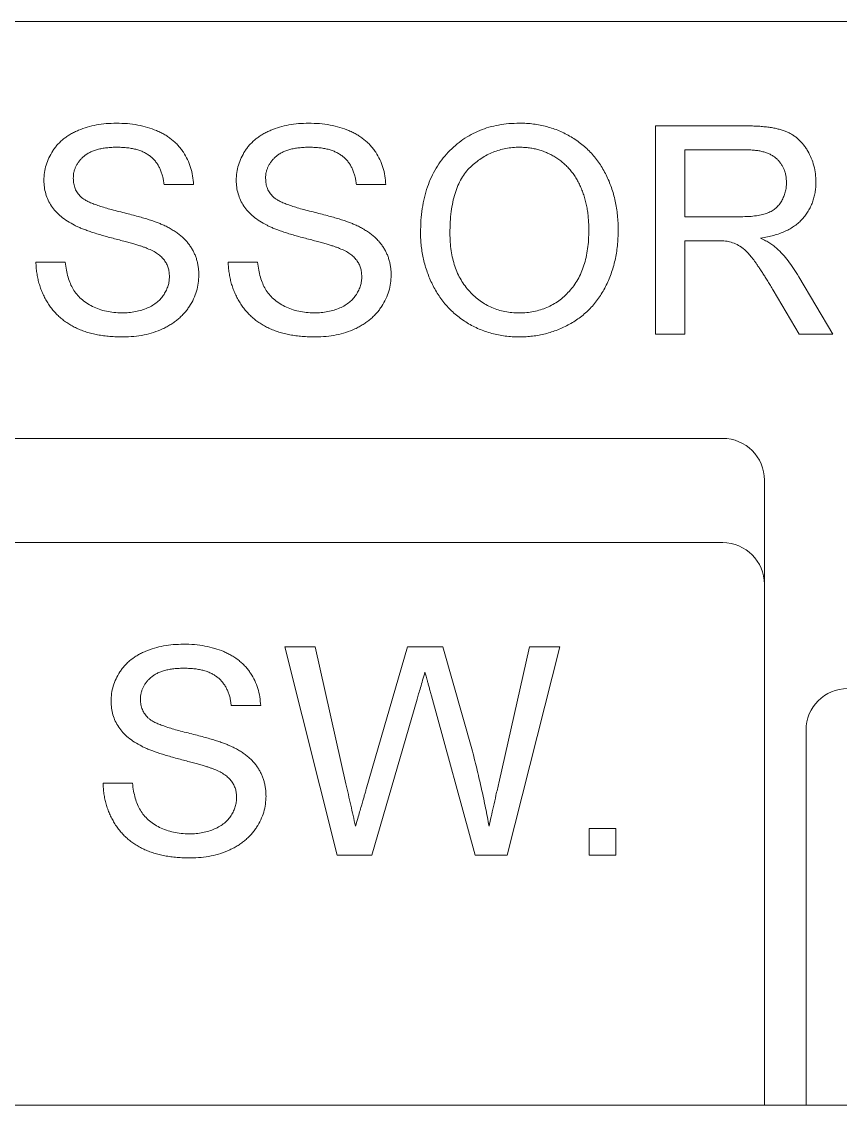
# Model space of a CAD drawing. Header units: inches. Extents: x 0.3 to 10.6, y 0.4 to 8.2.
# Drawn here: x 2.5202 to 2.7166, y 3.9529 to 4.2129 of the extents above; entities that cross this region are included whole.
import ezdxf

# ---------------------------------------------------------------- set-up
doc = ezdxf.new("R2010")
doc.units = ezdxf.units.IN
doc.header["$MEASUREMENT"] = 0

msp = doc.modelspace()

# ---------------------------------------------------------------- linework, layer by layer
at = {"color": 7, "linetype": 'Continuous', "lineweight": 15}
for p, q in [((2.97392, 4.21294), (2.14084, 4.21294)), ((2.67232, 4.13794), (2.67232, 4.18794)), ((2.67232, 4.18794), (2.69401, 4.18794)), ((2.67937, 4.18217), (2.67937, 4.16614)), ((2.69427, 4.18217), (2.67937, 4.18217)), ((2.56142, 4.17383), (2.55437, 4.17383)), ((2.60757, 4.17383), (2.60052, 4.17383)), ((2.67937, 4.16614), (2.69276, 4.16614)), ((2.67937, 4.16037), (2.67937, 4.13794)), ((2.68659, 4.16037), (2.67937, 4.16037)), ((2.5236, 4.15524), (2.53065, 4.15524)), ((2.56975, 4.15524), (2.5768, 4.15524)), ((2.70667, 4.15174), (2.71488, 4.13794)), ((2.70679, 4.13794), (2.70056, 4.14849)), ((2.67937, 4.13794), (2.67232, 4.13794)), ((2.71488, 4.13794), (2.70679, 4.13794)), ((2.14084, 4.11294), (2.68842, 4.11294)), ((2.69842, 4.10294), (2.69842, 3.95294)), ((2.68842, 4.08794), (2.14084, 4.08794)), ((2.5959, 4.01294), (2.58331, 4.06294)), ((2.58331, 4.06294), (2.59059, 4.06294)), ((2.59059, 4.06294), (2.59801, 4.03005)), ((2.60287, 4.02881), (2.61275, 4.06294)), ((2.61275, 4.06294), (2.62123, 4.06294)), ((2.62123, 4.06294), (2.62837, 4.03789)), ((2.63467, 4.03024), (2.64205, 4.06294)), ((2.64933, 4.06294), (2.63673, 4.01294)), ((2.64205, 4.06294), (2.64933, 4.06294)), ((2.62898, 4.01294), (2.61853, 4.05115)), ((2.57754, 4.04883), (2.57049, 4.04883)), ((2.61507, 4.05035), (2.60424, 4.01294)), ((2.70842, 4.04294), (2.70842, 3.95294)), ((2.53972, 4.03024), (2.54677, 4.03024)), ((2.65639, 4.01935), (2.6628, 4.01935)), ((2.65639, 4.01294), (2.65639, 4.01935)), ((2.6628, 4.01935), (2.6628, 4.01294)), ((2.60424, 4.01294), (2.5959, 4.01294)), ((2.63673, 4.01294), (2.62898, 4.01294)), ((2.6628, 4.01294), (2.65639, 4.01294)), ((2.42242, 3.95294), (2.69842, 3.95294)), ((2.69842, 3.95294), (2.70842, 3.95294)), ((2.70842, 3.95294), (2.84642, 3.95294))]:
    msp.add_line(p, q, dxfattribs=at)
for centre, start, end in [((2.68842, 4.10294), 0, 90), ((2.68842, 4.07794), 0, 90), ((2.71842, 4.04294), 90, 180)]:
    msp.add_arc(centre, 0.01, start, end, dxfattribs=at)
for points, knots in [([(2.52552, 4.17488), (2.52555, 4.1755), (2.52559, 4.17674), (2.52601, 4.17855), (2.52668, 4.18029), (2.52745, 4.18167), (2.52819, 4.18272), (2.5288, 4.18347), (2.5295, 4.18416), (2.53024, 4.18481), (2.53105, 4.1854), (2.53191, 4.18596), (2.53285, 4.18644), (2.53417, 4.18706), (2.53593, 4.18767), (2.53814, 4.1882), (2.54048, 4.18851), (2.54207, 4.18855), (2.54288, 4.18858)], [0, 0, 0, 0, 0.074995, 0.149165, 0.223664, 0.300412, 0.33957, 0.378921, 0.418096, 0.45823, 0.498427, 0.539708, 0.582216, 0.625824, 0.715481, 0.807384, 0.901634, 1, 1, 1, 1]), ([(2.54288, 4.18858), (2.54377, 4.18856), (2.5455, 4.18852), (2.54802, 4.18819), (2.55036, 4.18762), (2.5522, 4.18699), (2.55356, 4.18634), (2.55453, 4.18584), (2.55543, 4.18526), (2.55626, 4.18464), (2.55704, 4.18396), (2.55775, 4.18322), (2.55842, 4.18245), (2.5592, 4.18133), (2.56004, 4.17986), (2.56077, 4.17795), (2.56127, 4.17593), (2.56137, 4.17454), (2.56142, 4.17383)], [0, 0, 0, 0, 0.100475, 0.195644, 0.286083, 0.372983, 0.415026, 0.456052, 0.495939, 0.535566, 0.574087, 0.612519, 0.651081, 0.689513, 0.766237, 0.84235, 0.919974, 1, 1, 1, 1]), ([(2.57168, 4.17488), (2.5717, 4.1755), (2.57175, 4.17674), (2.57217, 4.17855), (2.57284, 4.18029), (2.5736, 4.18167), (2.57434, 4.18272), (2.57496, 4.18347), (2.57565, 4.18416), (2.5764, 4.18481), (2.57721, 4.1854), (2.57807, 4.18596), (2.579, 4.18644), (2.58032, 4.18706), (2.58208, 4.18767), (2.5843, 4.1882), (2.58663, 4.18851), (2.58822, 4.18855), (2.58903, 4.18858)], [0, 0, 0, 0, 0.074995, 0.149165, 0.223664, 0.300412, 0.33957, 0.378921, 0.418096, 0.45823, 0.498427, 0.539708, 0.582216, 0.625824, 0.715481, 0.807384, 0.901634, 1, 1, 1, 1]), ([(2.58903, 4.18858), (2.58992, 4.18856), (2.59165, 4.18852), (2.59417, 4.18819), (2.59652, 4.18762), (2.59836, 4.18699), (2.59972, 4.18634), (2.60068, 4.18584), (2.60158, 4.18526), (2.60241, 4.18464), (2.6032, 4.18396), (2.60391, 4.18322), (2.60457, 4.18245), (2.60535, 4.18133), (2.6062, 4.17986), (2.60693, 4.17795), (2.60743, 4.17593), (2.60752, 4.17454), (2.60757, 4.17383)], [0, 0, 0, 0, 0.100475, 0.195644, 0.286083, 0.372983, 0.415026, 0.456052, 0.495939, 0.535566, 0.574087, 0.612519, 0.651081, 0.689513, 0.766237, 0.84235, 0.919974, 1, 1, 1, 1]), ([(2.61591, 4.16227), (2.61592, 4.16328), (2.61596, 4.16523), (2.61627, 4.16807), (2.61679, 4.17075), (2.61752, 4.17326), (2.61845, 4.1756), (2.61958, 4.17779), (2.62095, 4.17979), (2.6225, 4.18162), (2.62422, 4.18324), (2.62606, 4.18468), (2.62804, 4.18589), (2.63012, 4.18688), (2.63234, 4.18764), (2.63467, 4.18817), (2.63712, 4.18852), (2.6388, 4.18856), (2.63965, 4.18858)], [0, 0, 0, 0, 0.075226, 0.146575, 0.2145, 0.27953, 0.342403, 0.403496, 0.463762, 0.523864, 0.583252, 0.641302, 0.698898, 0.756295, 0.814628, 0.874325, 0.935783, 1, 1, 1, 1]), ([(2.63965, 4.18858), (2.64022, 4.18857), (2.64134, 4.18855), (2.643, 4.1884), (2.64461, 4.18813), (2.64618, 4.18778), (2.64771, 4.18731), (2.64921, 4.18676), (2.65064, 4.18607), (2.65204, 4.18531), (2.65338, 4.18445), (2.65464, 4.18351), (2.65581, 4.18248), (2.65692, 4.18138), (2.65792, 4.18019), (2.65886, 4.17892), (2.65971, 4.17757), (2.66047, 4.17615), (2.66115, 4.17466), (2.66173, 4.17312), (2.66223, 4.17153), (2.66264, 4.16989), (2.66294, 4.1682), (2.66318, 4.16646), (2.66331, 4.16467), (2.66333, 4.16347), (2.66334, 4.16286)], [0, 0, 0, 0, 0.043099, 0.085587, 0.126908, 0.167967, 0.20845, 0.249025, 0.289281, 0.33001, 0.370598, 0.410466, 0.450033, 0.489688, 0.529116, 0.569037, 0.609703, 0.650759, 0.692509, 0.734219, 0.776707, 0.819552, 0.863351, 0.907839, 0.953334, 1, 1, 1, 1]), ([(2.69401, 4.18794), (2.69452, 4.18793), (2.69551, 4.18792), (2.69695, 4.18787), (2.69828, 4.18775), (2.69953, 4.18762), (2.70068, 4.18743), (2.70174, 4.1872), (2.7027, 4.18693), (2.70358, 4.18662), (2.70439, 4.18626), (2.70515, 4.18582), (2.70587, 4.18533), (2.70654, 4.18477), (2.70717, 4.18414), (2.70777, 4.18346), (2.70832, 4.18271), (2.709, 4.18163), (2.70972, 4.18019), (2.71033, 4.17836), (2.71072, 4.17643), (2.71076, 4.17512), (2.71078, 4.17445)], [0, 0, 0, 0, 0.062113, 0.120212, 0.174385, 0.225444, 0.272358, 0.316388, 0.356869, 0.393978, 0.429589, 0.464683, 0.500036, 0.535483, 0.571363, 0.607909, 0.645662, 0.684517, 0.762579, 0.840497, 0.919073, 1, 1, 1, 1]), ([(2.54316, 4.18281), (2.54272, 4.1828), (2.54186, 4.1828), (2.54061, 4.18268), (2.53946, 4.18252), (2.5384, 4.18228), (2.53744, 4.18196), (2.53656, 4.1816), (2.53578, 4.18115), (2.5351, 4.18063), (2.5345, 4.18007), (2.53399, 4.17948), (2.53354, 4.17887), (2.53319, 4.17821), (2.53291, 4.17754), (2.53272, 4.17683), (2.53259, 4.1761), (2.53258, 4.1756), (2.53257, 4.17535)], [0, 0, 0, 0, 0.091511, 0.177143, 0.257108, 0.331198, 0.400592, 0.465625, 0.526973, 0.585443, 0.641399, 0.695044, 0.746782, 0.796959, 0.847545, 0.897439, 0.947649, 1, 1, 1, 1]), ([(2.55437, 4.17383), (2.55432, 4.17419), (2.55424, 4.17489), (2.55402, 4.17591), (2.55371, 4.17685), (2.55336, 4.17773), (2.55292, 4.17853), (2.55242, 4.17927), (2.55184, 4.17994), (2.55119, 4.18055), (2.55046, 4.18108), (2.54966, 4.18155), (2.54877, 4.18194), (2.5478, 4.18226), (2.54676, 4.1825), (2.54563, 4.18269), (2.54442, 4.18278), (2.54359, 4.1828), (2.54316, 4.18281)], [0, 0, 0, 0, 0.067155, 0.131403, 0.192732, 0.251253, 0.307704, 0.362699, 0.417778, 0.472304, 0.527873, 0.58523, 0.645057, 0.707952, 0.774434, 0.84494, 0.920404, 1, 1, 1, 1]), ([(2.58931, 4.18281), (2.58887, 4.1828), (2.58801, 4.1828), (2.58677, 4.18268), (2.58561, 4.18252), (2.58455, 4.18228), (2.58359, 4.18196), (2.58271, 4.1816), (2.58194, 4.18115), (2.58125, 4.18063), (2.58066, 4.18007), (2.58015, 4.17948), (2.5797, 4.17887), (2.57935, 4.17821), (2.57906, 4.17754), (2.57888, 4.17683), (2.57875, 4.1761), (2.57873, 4.1756), (2.57873, 4.17535)], [0, 0, 0, 0, 0.091511, 0.177143, 0.257108, 0.331198, 0.400592, 0.465625, 0.526973, 0.585443, 0.641399, 0.695044, 0.746782, 0.796959, 0.847545, 0.897439, 0.947649, 1, 1, 1, 1]), ([(2.60052, 4.17383), (2.60048, 4.17419), (2.60039, 4.17489), (2.60017, 4.17591), (2.59987, 4.17685), (2.59951, 4.17773), (2.59908, 4.17853), (2.59857, 4.17927), (2.59799, 4.17994), (2.59734, 4.18055), (2.59662, 4.18108), (2.59581, 4.18155), (2.59492, 4.18194), (2.59396, 4.18226), (2.59291, 4.1825), (2.59178, 4.18269), (2.59057, 4.18278), (2.58974, 4.1828), (2.58931, 4.18281)], [0, 0, 0, 0, 0.067155, 0.131403, 0.192732, 0.251253, 0.307704, 0.362699, 0.417778, 0.472304, 0.527873, 0.58523, 0.645057, 0.707952, 0.774434, 0.84494, 0.920404, 1, 1, 1, 1]), ([(2.63969, 4.18281), (2.63913, 4.1828), (2.63802, 4.18277), (2.63639, 4.18253), (2.63482, 4.18216), (2.6333, 4.18165), (2.63185, 4.18098), (2.63047, 4.18015), (2.62913, 4.17918), (2.62786, 4.17807), (2.62668, 4.17679), (2.62568, 4.17528), (2.62484, 4.17358), (2.62414, 4.17169), (2.62361, 4.16959), (2.62323, 4.1673), (2.623, 4.16481), (2.62297, 4.16309), (2.62296, 4.16219)], [0, 0, 0, 0, 0.055943, 0.110382, 0.164048, 0.216759, 0.269601, 0.323009, 0.377581, 0.433449, 0.490922, 0.550625, 0.613117, 0.679861, 0.751358, 0.828261, 0.910795, 1, 1, 1, 1]), ([(2.65629, 4.16291), (2.65629, 4.1634), (2.65628, 4.16437), (2.65617, 4.1658), (2.65603, 4.16718), (2.65581, 4.16852), (2.65551, 4.16981), (2.65518, 4.17105), (2.65476, 4.17225), (2.65429, 4.17339), (2.65377, 4.17448), (2.65317, 4.17551), (2.65252, 4.17647), (2.65182, 4.17738), (2.65104, 4.17821), (2.65022, 4.17898), (2.64934, 4.1797), (2.6484, 4.18034), (2.64742, 4.18093), (2.6464, 4.18142), (2.64536, 4.18186), (2.64428, 4.1822), (2.64318, 4.18247), (2.64205, 4.18267), (2.64088, 4.18278), (2.64009, 4.1828), (2.63969, 4.18281)], [0, 0, 0, 0, 0.050852, 0.099752, 0.147438, 0.194086, 0.239171, 0.28334, 0.326577, 0.368936, 0.410572, 0.451051, 0.490877, 0.530044, 0.568937, 0.607578, 0.64642, 0.685679, 0.724799, 0.763513, 0.802173, 0.84074, 0.879649, 0.919071, 0.959098, 1, 1, 1, 1]), ([(2.70373, 4.1743), (2.70372, 4.17458), (2.7037, 4.17513), (2.7036, 4.17594), (2.70342, 4.17671), (2.70317, 4.17744), (2.70285, 4.17813), (2.70246, 4.17878), (2.70199, 4.17939), (2.70146, 4.17997), (2.70085, 4.18049), (2.70015, 4.18094), (2.69937, 4.18133), (2.69851, 4.18163), (2.69757, 4.18188), (2.69654, 4.18204), (2.69543, 4.18216), (2.69467, 4.18216), (2.69427, 4.18217)], [0, 0, 0, 0, 0.060326, 0.11816, 0.174187, 0.229539, 0.28345, 0.337827, 0.392632, 0.448466, 0.505965, 0.565059, 0.626654, 0.692232, 0.761131, 0.83531, 0.915326, 1, 1, 1, 1]), ([(2.5329, 4.16408), (2.53232, 4.1644), (2.53118, 4.16501), (2.52965, 4.16611), (2.52836, 4.16732), (2.52732, 4.16866), (2.5265, 4.17009), (2.52595, 4.17162), (2.52558, 4.17322), (2.52554, 4.17432), (2.52552, 4.17488)], [0, 0, 0, 0, 0.144805, 0.279512, 0.406394, 0.527502, 0.645393, 0.761885, 0.878942, 1, 1, 1, 1]), ([(2.53257, 4.17535), (2.53259, 4.17492), (2.53263, 4.17408), (2.53299, 4.17289), (2.53354, 4.17181), (2.53409, 4.17122), (2.53437, 4.17093)], [0, 0, 0, 0, 0.262741, 0.509957, 0.753327, 1, 1, 1, 1]), ([(2.57906, 4.16408), (2.57847, 4.1644), (2.57733, 4.16501), (2.5758, 4.16611), (2.57452, 4.16732), (2.57347, 4.16866), (2.57266, 4.17009), (2.57211, 4.17162), (2.57173, 4.17322), (2.57169, 4.17432), (2.57168, 4.17488)], [0, 0, 0, 0, 0.144805, 0.279512, 0.406394, 0.527502, 0.645393, 0.761885, 0.878942, 1, 1, 1, 1]), ([(2.57873, 4.17535), (2.57875, 4.17492), (2.57878, 4.17408), (2.57914, 4.17289), (2.5797, 4.17181), (2.58024, 4.17122), (2.58052, 4.17093)], [0, 0, 0, 0, 0.262741, 0.509957, 0.753327, 1, 1, 1, 1]), ([(2.69276, 4.16614), (2.69343, 4.16615), (2.69469, 4.16617), (2.69644, 4.16634), (2.69794, 4.16661), (2.6992, 4.16699), (2.70027, 4.16753), (2.70119, 4.16819), (2.70196, 4.16901), (2.7026, 4.16994), (2.7031, 4.17097), (2.70346, 4.17204), (2.70369, 4.17316), (2.70372, 4.17392), (2.70373, 4.1743)], [0, 0, 0, 0, 0.12886, 0.240892, 0.338044, 0.42012, 0.494058, 0.566095, 0.636805, 0.709148, 0.781942, 0.854285, 0.92617, 1, 1, 1, 1]), ([(2.71078, 4.17445), (2.71077, 4.17403), (2.71075, 4.17318), (2.7106, 4.17194), (2.71033, 4.17075), (2.70999, 4.16961), (2.70952, 4.16853), (2.70898, 4.16749), (2.7083, 4.16651), (2.70755, 4.16558), (2.70668, 4.16471), (2.70569, 4.16393), (2.7046, 4.16324), (2.70339, 4.16263), (2.70209, 4.16208), (2.70066, 4.16164), (2.69913, 4.16128), (2.69807, 4.1611), (2.69752, 4.16101)], [0, 0, 0, 0, 0.061413, 0.121295, 0.179224, 0.235938, 0.292217, 0.348197, 0.404445, 0.462026, 0.520334, 0.580383, 0.641826, 0.706363, 0.773851, 0.845266, 0.920155, 1, 1, 1, 1]), ([(2.53437, 4.17093), (2.53454, 4.17078), (2.53492, 4.17045), (2.53564, 4.17002), (2.53652, 4.16958), (2.53759, 4.16915), (2.53883, 4.16871), (2.54024, 4.16826), (2.54183, 4.16781), (2.54355, 4.16738), (2.54529, 4.16695), (2.54694, 4.16652), (2.54846, 4.16611), (2.54984, 4.16571), (2.55108, 4.16532), (2.55219, 4.16494), (2.55316, 4.16458), (2.55375, 4.16433), (2.55403, 4.16422)], [0, 0, 0, 0, 0.032743, 0.07241, 0.119611, 0.174673, 0.237345, 0.308352, 0.38763, 0.474784, 0.563332, 0.645136, 0.720203, 0.789134, 0.851497, 0.907331, 0.956969, 1, 1, 1, 1]), ([(2.58052, 4.17093), (2.58069, 4.17078), (2.58108, 4.17045), (2.58179, 4.17002), (2.58268, 4.16958), (2.58374, 4.16915), (2.58498, 4.16871), (2.58639, 4.16826), (2.58798, 4.16781), (2.5897, 4.16738), (2.59144, 4.16695), (2.5931, 4.16652), (2.59461, 4.16611), (2.59599, 4.16571), (2.59724, 4.16532), (2.59834, 4.16494), (2.59931, 4.16458), (2.59991, 4.16433), (2.60018, 4.16422)], [0, 0, 0, 0, 0.032743, 0.07241, 0.119611, 0.174673, 0.237345, 0.308352, 0.38763, 0.474784, 0.563332, 0.645136, 0.720203, 0.789134, 0.851497, 0.907331, 0.956969, 1, 1, 1, 1]), ([(2.55032, 4.15854), (2.55015, 4.15861), (2.54975, 4.15877), (2.54907, 4.15899), (2.54826, 4.15927), (2.5473, 4.15956), (2.5462, 4.15986), (2.54496, 4.16021), (2.54359, 4.16057), (2.54211, 4.16096), (2.54062, 4.16136), (2.5392, 4.16176), (2.53789, 4.16216), (2.53668, 4.16255), (2.53558, 4.16294), (2.53459, 4.16332), (2.5337, 4.16368), (2.53316, 4.16395), (2.5329, 4.16408)], [0, 0, 0, 0, 0.0312001, 0.0704867, 0.1172148, 0.1715755, 0.234122, 0.3039626, 0.3821556, 0.4676462, 0.5543354, 0.6350745, 0.7100367, 0.7790924, 0.8429656, 0.9010012, 0.9532463, 1, 1, 1, 1]), ([(2.55403, 4.16422), (2.55439, 4.16405), (2.55509, 4.16373), (2.55609, 4.16317), (2.55703, 4.16259), (2.55788, 4.16198), (2.55866, 4.16133), (2.55938, 4.16065), (2.56003, 4.15994), (2.56058, 4.15918), (2.56109, 4.1584), (2.56152, 4.15759), (2.56188, 4.15675), (2.56219, 4.15588), (2.56241, 4.15498), (2.56258, 4.15406), (2.56269, 4.1531), (2.5627, 4.15246), (2.5627, 4.15213)], [0, 0, 0, 0, 0.0749313, 0.1470776, 0.2163645, 0.2825027, 0.3466877, 0.4088356, 0.469262, 0.528432, 0.5870013, 0.6444164, 0.7021888, 0.7597672, 0.8184898, 0.8776328, 0.9380196, 1, 1, 1, 1]), ([(2.59648, 4.15854), (2.5963, 4.15861), (2.5959, 4.15877), (2.59522, 4.15899), (2.59441, 4.15927), (2.59345, 4.15956), (2.59236, 4.15986), (2.59112, 4.16021), (2.58974, 4.16057), (2.58827, 4.16096), (2.58677, 4.16136), (2.58535, 4.16176), (2.58404, 4.16216), (2.58283, 4.16255), (2.58173, 4.16294), (2.58074, 4.16332), (2.57986, 4.16368), (2.57931, 4.16395), (2.57906, 4.16408)], [0, 0, 0, 0, 0.0312001, 0.0704867, 0.1172148, 0.1715755, 0.234122, 0.3039626, 0.3821556, 0.4676462, 0.5543354, 0.6350745, 0.7100367, 0.7790924, 0.8429656, 0.9010012, 0.9532463, 1, 1, 1, 1]), ([(2.60018, 4.16422), (2.60054, 4.16405), (2.60125, 4.16373), (2.60225, 4.16317), (2.60318, 4.16259), (2.60404, 4.16198), (2.60482, 4.16133), (2.60553, 4.16065), (2.60618, 4.15994), (2.60674, 4.15918), (2.60724, 4.1584), (2.60768, 4.15759), (2.60803, 4.15675), (2.60834, 4.15588), (2.60856, 4.15498), (2.60874, 4.15406), (2.60884, 4.1531), (2.60885, 4.15246), (2.60886, 4.15213)], [0, 0, 0, 0, 0.0749313, 0.1470776, 0.2163645, 0.2825027, 0.3466877, 0.4088356, 0.469262, 0.528432, 0.5870013, 0.6444164, 0.7021888, 0.7597672, 0.8184898, 0.8776328, 0.9380196, 1, 1, 1, 1]), ([(2.63959, 4.14306), (2.64019, 4.14308), (2.64135, 4.14311), (2.64306, 4.14335), (2.64469, 4.14377), (2.64624, 4.14432), (2.6477, 4.14507), (2.6491, 4.14594), (2.65039, 4.14701), (2.65162, 4.14822), (2.65271, 4.14958), (2.65369, 4.15108), (2.65448, 4.15273), (2.65516, 4.1545), (2.65566, 4.15641), (2.65603, 4.15846), (2.65626, 4.16064), (2.65628, 4.16214), (2.65629, 4.16291)], [0, 0, 0, 0, 0.061055, 0.119545, 0.176806, 0.232956, 0.288583, 0.344667, 0.401662, 0.46054, 0.520477, 0.581213, 0.643431, 0.707961, 0.775371, 0.846414, 0.921152, 1, 1, 1, 1]), ([(2.66334, 4.16286), (2.66333, 4.16223), (2.66331, 4.16101), (2.66317, 4.15919), (2.66293, 4.15743), (2.6626, 4.15572), (2.66217, 4.15405), (2.66165, 4.15244), (2.66102, 4.15087), (2.66032, 4.14936), (2.65952, 4.14792), (2.65864, 4.14657), (2.65767, 4.1453), (2.65664, 4.14412), (2.65551, 4.14304), (2.65431, 4.14205), (2.65303, 4.14114), (2.65167, 4.14033), (2.65026, 4.13963), (2.64883, 4.139), (2.64736, 4.13847), (2.64587, 4.13804), (2.64434, 4.13771), (2.6428, 4.13747), (2.64122, 4.13733), (2.64016, 4.13731), (2.63962, 4.13729)], [0, 0, 0, 0, 0.04756, 0.093962, 0.139112, 0.183626, 0.227457, 0.270703, 0.313611, 0.35626, 0.398366, 0.439557, 0.480045, 0.519888, 0.559658, 0.599421, 0.639208, 0.679668, 0.72002, 0.759859, 0.79956, 0.839199, 0.878956, 0.918794, 0.959083, 1, 1, 1, 1]), ([(2.63962, 4.13729), (2.63905, 4.1373), (2.63791, 4.13732), (2.63623, 4.13749), (2.63459, 4.13774), (2.63299, 4.13811), (2.63145, 4.1386), (2.62995, 4.13918), (2.6285, 4.13986), (2.6271, 4.14065), (2.62577, 4.14153), (2.62451, 4.1425), (2.62334, 4.14354), (2.62226, 4.14467), (2.62124, 4.14585), (2.62032, 4.14713), (2.61948, 4.14848), (2.61874, 4.1499), (2.61807, 4.15136), (2.6175, 4.15286), (2.617, 4.15438), (2.61661, 4.15592), (2.61629, 4.15748), (2.61608, 4.15906), (2.61592, 4.16066), (2.61591, 4.16173), (2.61591, 4.16227)], [0, 0, 0, 0, 0.044697, 0.088534, 0.131409, 0.173814, 0.215715, 0.257247, 0.298848, 0.340604, 0.382029, 0.42297, 0.463632, 0.504048, 0.544591, 0.584964, 0.626265, 0.667979, 0.709943, 0.751382, 0.792619, 0.833948, 0.875008, 0.916446, 0.957907, 1, 1, 1, 1]), ([(2.62296, 4.16219), (2.62297, 4.16147), (2.62299, 4.16007), (2.62323, 4.15801), (2.6236, 4.15608), (2.6241, 4.15425), (2.62478, 4.15255), (2.62559, 4.15097), (2.62656, 4.14951), (2.62767, 4.14817), (2.62889, 4.14697), (2.63019, 4.14592), (2.63158, 4.14504), (2.63303, 4.14432), (2.63457, 4.14375), (2.63618, 4.14336), (2.63786, 4.14311), (2.63901, 4.14308), (2.63959, 4.14306)], [0, 0, 0, 0, 0.075964, 0.148125, 0.217201, 0.2833, 0.347202, 0.4093, 0.470426, 0.531588, 0.591739, 0.650258, 0.707303, 0.764208, 0.821148, 0.879119, 0.938423, 1, 1, 1, 1]), ([(2.69007, 4.16014), (2.68986, 4.16018), (2.6894, 4.16026), (2.68861, 4.16032), (2.68766, 4.16037), (2.68696, 4.16037), (2.68659, 4.16037)], [0, 0, 0, 0, 0.177495, 0.405226, 0.678388, 1, 1, 1, 1]), ([(2.70056, 4.14849), (2.70034, 4.14886), (2.6999, 4.14958), (2.69928, 4.15063), (2.69866, 4.15159), (2.69809, 4.1525), (2.69754, 4.15334), (2.69702, 4.15411), (2.69654, 4.15482), (2.69594, 4.15564), (2.69525, 4.15656), (2.69444, 4.1575), (2.69367, 4.15825), (2.69272, 4.15898), (2.69155, 4.15967), (2.69055, 4.15999), (2.69007, 4.16014)], [0, 0, 0, 0, 0.080781, 0.156541, 0.227935, 0.29431, 0.356868, 0.414759, 0.467641, 0.516748, 0.60473, 0.681571, 0.74811, 0.804941, 0.905406, 1, 1, 1, 1]), ([(2.69752, 4.16101), (2.69792, 4.16081), (2.69868, 4.16042), (2.69974, 4.15982), (2.70064, 4.1592), (2.70116, 4.15876), (2.7014, 4.15855)], [0, 0, 0, 0, 0.293076, 0.556562, 0.791914, 1, 1, 1, 1]), ([(2.55565, 4.15179), (2.55563, 4.15215), (2.5556, 4.15286), (2.55539, 4.15388), (2.55498, 4.15483), (2.55445, 4.15572), (2.55371, 4.15653), (2.55278, 4.15729), (2.55163, 4.15797), (2.55077, 4.15834), (2.55032, 4.15854)], [0, 0, 0, 0, 0.117768, 0.230176, 0.339843, 0.450625, 0.566943, 0.696021, 0.839438, 1, 1, 1, 1]), ([(2.6018, 4.15179), (2.60179, 4.15215), (2.60175, 4.15286), (2.60154, 4.15388), (2.60113, 4.15483), (2.6006, 4.15572), (2.59986, 4.15653), (2.59893, 4.15729), (2.59778, 4.15797), (2.59693, 4.15834), (2.59648, 4.15854)], [0, 0, 0, 0, 0.117768, 0.230176, 0.339843, 0.450625, 0.566943, 0.696021, 0.839438, 1, 1, 1, 1]), ([(2.7014, 4.15855), (2.70188, 4.15809), (2.70285, 4.15713), (2.70418, 4.15551), (2.70548, 4.15371), (2.70627, 4.15241), (2.70667, 4.15174)], [0, 0, 0, 0, 0.229528, 0.471466, 0.728186, 1, 1, 1, 1]), ([(2.54454, 4.13729), (2.544, 4.1373), (2.54293, 4.13731), (2.54136, 4.13741), (2.53986, 4.13757), (2.53843, 4.1378), (2.53706, 4.1381), (2.53577, 4.13846), (2.53453, 4.13888), (2.53337, 4.13937), (2.53227, 4.13994), (2.53123, 4.14055), (2.53025, 4.14125), (2.52934, 4.14201), (2.52847, 4.14283), (2.52768, 4.14373), (2.52695, 4.14468), (2.52628, 4.1457), (2.52568, 4.14677), (2.52515, 4.14788), (2.52469, 4.14902), (2.52433, 4.1502), (2.52402, 4.15141), (2.52381, 4.15266), (2.52365, 4.15394), (2.52362, 4.15481), (2.5236, 4.15524)], [0, 0, 0, 0, 0.052493, 0.102825, 0.151397, 0.198033, 0.242876, 0.285999, 0.327849, 0.368395, 0.407852, 0.446838, 0.485166, 0.523341, 0.561602, 0.59992, 0.638496, 0.677791, 0.71729, 0.756605, 0.796068, 0.835886, 0.875714, 0.916263, 0.95776, 1, 1, 1, 1]), ([(2.53065, 4.15524), (2.53073, 4.15461), (2.53088, 4.15339), (2.53129, 4.15167), (2.53183, 4.15012), (2.5325, 4.14872), (2.53338, 4.1475), (2.53444, 4.14639), (2.53572, 4.14543), (2.53717, 4.14458), (2.53879, 4.14391), (2.54052, 4.14342), (2.54234, 4.14312), (2.54359, 4.14308), (2.54423, 4.14306)], [0, 0, 0, 0, 0.093796, 0.180188, 0.260363, 0.334847, 0.407093, 0.481448, 0.559271, 0.64227, 0.728586, 0.815978, 0.906035, 1, 1, 1, 1]), ([(2.5907, 4.13729), (2.59015, 4.1373), (2.58909, 4.13731), (2.58752, 4.13741), (2.58602, 4.13757), (2.58458, 4.1378), (2.58322, 4.1381), (2.58192, 4.13846), (2.58069, 4.13888), (2.57952, 4.13937), (2.57843, 4.13994), (2.57738, 4.14055), (2.5764, 4.14125), (2.57549, 4.14201), (2.57463, 4.14283), (2.57384, 4.14373), (2.5731, 4.14468), (2.57243, 4.1457), (2.57184, 4.14677), (2.5713, 4.14788), (2.57085, 4.14902), (2.57048, 4.1502), (2.57018, 4.15141), (2.56996, 4.15266), (2.5698, 4.15394), (2.56977, 4.15481), (2.56975, 4.15524)], [0, 0, 0, 0, 0.052493, 0.102825, 0.151397, 0.198033, 0.242876, 0.285999, 0.327849, 0.368395, 0.407852, 0.446838, 0.485166, 0.523341, 0.561602, 0.59992, 0.638496, 0.677791, 0.71729, 0.756605, 0.796068, 0.835886, 0.875714, 0.916263, 0.95776, 1, 1, 1, 1]), ([(2.5768, 4.15524), (2.57688, 4.15461), (2.57703, 4.15339), (2.57745, 4.15167), (2.57798, 4.15012), (2.57865, 4.14872), (2.57953, 4.1475), (2.58059, 4.14639), (2.58188, 4.14543), (2.58333, 4.14458), (2.58494, 4.14391), (2.58667, 4.14342), (2.5885, 4.14312), (2.58975, 4.14308), (2.59039, 4.14306)], [0, 0, 0, 0, 0.093796, 0.180188, 0.260363, 0.334847, 0.407093, 0.481448, 0.559271, 0.64227, 0.728586, 0.815978, 0.906035, 1, 1, 1, 1]), ([(2.54423, 4.14306), (2.5448, 4.14307), (2.5459, 4.14309), (2.54749, 4.14334), (2.54899, 4.14369), (2.55037, 4.14421), (2.55162, 4.14485), (2.55271, 4.14562), (2.55364, 4.14649), (2.55436, 4.14749), (2.55493, 4.14853), (2.55535, 4.1496), (2.5556, 4.15069), (2.55563, 4.15142), (2.55565, 4.15179)], [0, 0, 0, 0, 0.105584, 0.205868, 0.300947, 0.393002, 0.480949, 0.562874, 0.641461, 0.717742, 0.791772, 0.862716, 0.931777, 1, 1, 1, 1]), ([(2.5627, 4.15213), (2.56268, 4.15147), (2.56262, 4.15018), (2.56218, 4.14827), (2.56148, 4.14641), (2.56066, 4.14494), (2.55988, 4.14382), (2.55923, 4.14301), (2.5585, 4.14226), (2.55773, 4.14156), (2.55689, 4.1409), (2.55599, 4.14029), (2.55503, 4.13973), (2.55366, 4.13905), (2.55184, 4.13834), (2.54952, 4.13774), (2.54708, 4.13736), (2.5454, 4.13732), (2.54454, 4.13729)], [0, 0, 0, 0, 0.074816, 0.1485346, 0.2238723, 0.3012971, 0.3408936, 0.3803401, 0.4201266, 0.4599499, 0.5008312, 0.5419072, 0.5844388, 0.6280802, 0.7172667, 0.80786, 0.9019247, 1, 1, 1, 1]), ([(2.59039, 4.14306), (2.59095, 4.14307), (2.59205, 4.14309), (2.59365, 4.14334), (2.59515, 4.14369), (2.59653, 4.14421), (2.59778, 4.14485), (2.59886, 4.14562), (2.59979, 4.14649), (2.60052, 4.14749), (2.60109, 4.14853), (2.60151, 4.1496), (2.60176, 4.15069), (2.60179, 4.15142), (2.6018, 4.15179)], [0, 0, 0, 0, 0.105584, 0.205868, 0.300947, 0.393002, 0.480949, 0.562874, 0.641461, 0.717742, 0.791772, 0.862716, 0.931777, 1, 1, 1, 1]), ([(2.60886, 4.15213), (2.60883, 4.15147), (2.60878, 4.15018), (2.60833, 4.14827), (2.60763, 4.14641), (2.60681, 4.14494), (2.60603, 4.14382), (2.60538, 4.14301), (2.60466, 4.14226), (2.60388, 4.14156), (2.60304, 4.1409), (2.60214, 4.14029), (2.60118, 4.13973), (2.59981, 4.13905), (2.59799, 4.13834), (2.59567, 4.13774), (2.59323, 4.13736), (2.59155, 4.13732), (2.5907, 4.13729)], [0, 0, 0, 0, 0.074816, 0.1485346, 0.2238723, 0.3012971, 0.3408936, 0.3803401, 0.4201266, 0.4599499, 0.5008312, 0.5419072, 0.5844388, 0.6280802, 0.7172667, 0.80786, 0.9019247, 1, 1, 1, 1]), ([(2.54164, 4.04988), (2.54167, 4.0505), (2.54171, 4.05174), (2.54213, 4.05355), (2.5428, 4.05529), (2.54356, 4.05667), (2.54431, 4.05772), (2.54492, 4.05847), (2.54562, 4.05916), (2.54636, 4.05981), (2.54717, 4.0604), (2.54803, 4.06096), (2.54897, 4.06144), (2.55029, 4.06206), (2.55205, 4.06267), (2.55426, 4.0632), (2.5566, 4.06351), (2.55819, 4.06355), (2.559, 4.06358)], [0, 0, 0, 0, 0.074995, 0.149165, 0.223664, 0.300412, 0.33957, 0.378921, 0.418096, 0.45823, 0.498427, 0.539708, 0.582216, 0.625824, 0.715481, 0.807384, 0.901634, 1, 1, 1, 1]), ([(2.559, 4.06358), (2.55989, 4.06356), (2.56162, 4.06352), (2.56414, 4.06319), (2.56648, 4.06262), (2.56832, 4.06199), (2.56968, 4.06134), (2.57065, 4.06084), (2.57155, 4.06026), (2.57238, 4.05964), (2.57316, 4.05896), (2.57387, 4.05822), (2.57454, 4.05745), (2.57532, 4.05633), (2.57616, 4.05486), (2.57689, 4.05295), (2.57739, 4.05093), (2.57749, 4.04954), (2.57754, 4.04883)], [0, 0, 0, 0, 0.100475, 0.195644, 0.286083, 0.372983, 0.415026, 0.456052, 0.495939, 0.535566, 0.574087, 0.612519, 0.651081, 0.689513, 0.766237, 0.84235, 0.919974, 1, 1, 1, 1]), ([(2.55928, 4.05781), (2.55884, 4.0578), (2.55798, 4.0578), (2.55673, 4.05768), (2.55558, 4.05752), (2.55452, 4.05728), (2.55356, 4.05696), (2.55268, 4.0566), (2.5519, 4.05615), (2.55122, 4.05563), (2.55062, 4.05507), (2.55011, 4.05448), (2.54966, 4.05387), (2.54931, 4.05321), (2.54903, 4.05254), (2.54884, 4.05183), (2.54871, 4.0511), (2.5487, 4.0506), (2.54869, 4.05035)], [0, 0, 0, 0, 0.091511, 0.177143, 0.257108, 0.331198, 0.400592, 0.465625, 0.526973, 0.585443, 0.641399, 0.695044, 0.746782, 0.796959, 0.847545, 0.897439, 0.947649, 1, 1, 1, 1]), ([(2.57049, 4.04883), (2.57044, 4.04919), (2.57036, 4.04989), (2.57014, 4.05091), (2.56983, 4.05185), (2.56948, 4.05273), (2.56904, 4.05353), (2.56854, 4.05427), (2.56796, 4.05494), (2.56731, 4.05555), (2.56658, 4.05608), (2.56578, 4.05655), (2.56489, 4.05694), (2.56392, 4.05726), (2.56288, 4.0575), (2.56175, 4.05769), (2.56054, 4.05778), (2.55971, 4.0578), (2.55928, 4.05781)], [0, 0, 0, 0, 0.067155, 0.131403, 0.192732, 0.251253, 0.307704, 0.362699, 0.417778, 0.472304, 0.527873, 0.58523, 0.645057, 0.707952, 0.774434, 0.84494, 0.920404, 1, 1, 1, 1]), ([(2.61696, 4.0569), (2.61678, 4.05624), (2.61643, 4.055), (2.61591, 4.05326), (2.61547, 4.05173), (2.6152, 4.05078), (2.61507, 4.05035)], [0, 0, 0, 0, 0.299433, 0.56578, 0.799637, 1, 1, 1, 1]), ([(2.61853, 4.05115), (2.61843, 4.05152), (2.61823, 4.05223), (2.61797, 4.05324), (2.61771, 4.05413), (2.6175, 4.05491), (2.61733, 4.05557), (2.61717, 4.05612), (2.61707, 4.05655), (2.61699, 4.05679), (2.61696, 4.0569)], [0, 0, 0, 0, 0.19528, 0.3709592, 0.5263022, 0.66204, 0.7769964, 0.8711733, 0.9457569, 1, 1, 1, 1]), ([(2.54902, 4.03908), (2.54844, 4.0394), (2.5473, 4.04001), (2.54577, 4.04111), (2.54448, 4.04232), (2.54344, 4.04366), (2.54262, 4.04509), (2.54207, 4.04662), (2.5417, 4.04822), (2.54166, 4.04932), (2.54164, 4.04988)], [0, 0, 0, 0, 0.144805, 0.279512, 0.406394, 0.527502, 0.645393, 0.761885, 0.878942, 1, 1, 1, 1]), ([(2.54869, 4.05035), (2.54871, 4.04992), (2.54875, 4.04908), (2.54911, 4.04789), (2.54966, 4.04681), (2.55021, 4.04622), (2.55049, 4.04593)], [0, 0, 0, 0, 0.262741, 0.509957, 0.753327, 1, 1, 1, 1]), ([(2.55049, 4.04593), (2.55066, 4.04578), (2.55104, 4.04545), (2.55176, 4.04502), (2.55264, 4.04458), (2.55371, 4.04415), (2.55495, 4.04371), (2.55636, 4.04326), (2.55795, 4.04281), (2.55967, 4.04238), (2.56141, 4.04195), (2.56306, 4.04152), (2.56458, 4.04111), (2.56596, 4.04071), (2.5672, 4.04032), (2.5683, 4.03994), (2.56928, 4.03958), (2.56987, 4.03933), (2.57015, 4.03922)], [0, 0, 0, 0, 0.032743, 0.07241, 0.119611, 0.174673, 0.237345, 0.308352, 0.38763, 0.474784, 0.563332, 0.645136, 0.720203, 0.789134, 0.851497, 0.907331, 0.956969, 1, 1, 1, 1]), ([(2.56644, 4.03354), (2.56627, 4.03361), (2.56587, 4.03377), (2.56519, 4.03399), (2.56438, 4.03427), (2.56342, 4.03456), (2.56232, 4.03486), (2.56108, 4.03521), (2.55971, 4.03557), (2.55823, 4.03596), (2.55674, 4.03636), (2.55532, 4.03676), (2.55401, 4.03716), (2.5528, 4.03755), (2.5517, 4.03794), (2.55071, 4.03832), (2.54982, 4.03868), (2.54928, 4.03895), (2.54902, 4.03908)], [0, 0, 0, 0, 0.0312001, 0.0704867, 0.1172148, 0.1715755, 0.234122, 0.3039626, 0.3821556, 0.4676462, 0.5543354, 0.6350745, 0.7100367, 0.7790924, 0.8429656, 0.9010012, 0.9532463, 1, 1, 1, 1]), ([(2.57015, 4.03922), (2.57051, 4.03905), (2.57121, 4.03873), (2.57221, 4.03817), (2.57315, 4.03759), (2.574, 4.03698), (2.57478, 4.03633), (2.5755, 4.03565), (2.57615, 4.03494), (2.5767, 4.03418), (2.57721, 4.0334), (2.57764, 4.03259), (2.578, 4.03175), (2.57831, 4.03088), (2.57853, 4.02998), (2.5787, 4.02906), (2.57881, 4.0281), (2.57882, 4.02746), (2.57882, 4.02713)], [0, 0, 0, 0, 0.0749313, 0.1470776, 0.2163645, 0.2825027, 0.3466877, 0.4088356, 0.469262, 0.528432, 0.5870013, 0.6444164, 0.7021888, 0.7597672, 0.8184898, 0.8776328, 0.9380196, 1, 1, 1, 1]), ([(2.62837, 4.03789), (2.62876, 4.03634), (2.62954, 4.03329), (2.63057, 4.02874), (2.63153, 4.02431), (2.63208, 4.02137), (2.63235, 4.01993)], [0, 0, 0, 0, 0.260386, 0.513425, 0.759974, 1, 1, 1, 1]), ([(2.57177, 4.02679), (2.57175, 4.02715), (2.57172, 4.02786), (2.57151, 4.02888), (2.5711, 4.02983), (2.57057, 4.03072), (2.56983, 4.03153), (2.5689, 4.03229), (2.56775, 4.03297), (2.56689, 4.03334), (2.56644, 4.03354)], [0, 0, 0, 0, 0.117768, 0.230176, 0.339843, 0.450625, 0.566943, 0.696021, 0.839438, 1, 1, 1, 1]), ([(2.56066, 4.01229), (2.56012, 4.0123), (2.55905, 4.01231), (2.55748, 4.01241), (2.55598, 4.01257), (2.55455, 4.0128), (2.55318, 4.0131), (2.55189, 4.01346), (2.55065, 4.01388), (2.54949, 4.01437), (2.54839, 4.01494), (2.54735, 4.01555), (2.54637, 4.01625), (2.54546, 4.01701), (2.54459, 4.01783), (2.5438, 4.01873), (2.54307, 4.01968), (2.5424, 4.0207), (2.5418, 4.02177), (2.54127, 4.02288), (2.54081, 4.02402), (2.54045, 4.0252), (2.54014, 4.02641), (2.53993, 4.02766), (2.53977, 4.02894), (2.53974, 4.02981), (2.53972, 4.03024)], [0, 0, 0, 0, 0.052493, 0.102825, 0.151397, 0.198033, 0.242876, 0.285999, 0.327849, 0.368395, 0.407852, 0.446838, 0.485166, 0.523341, 0.561602, 0.59992, 0.638496, 0.677791, 0.71729, 0.756605, 0.796068, 0.835886, 0.875714, 0.916263, 0.95776, 1, 1, 1, 1]), ([(2.54677, 4.03024), (2.54685, 4.02961), (2.547, 4.02839), (2.54741, 4.02667), (2.54795, 4.02512), (2.54862, 4.02372), (2.5495, 4.0225), (2.55056, 4.02139), (2.55184, 4.02043), (2.55329, 4.01958), (2.55491, 4.01891), (2.55664, 4.01842), (2.55846, 4.01812), (2.55971, 4.01808), (2.56035, 4.01806)], [0, 0, 0, 0, 0.093796, 0.180188, 0.260363, 0.334847, 0.407093, 0.481448, 0.559271, 0.64227, 0.728586, 0.815978, 0.906035, 1, 1, 1, 1]), ([(2.59801, 4.03005), (2.5984, 4.02836), (2.59916, 4.02498), (2.59992, 4.02161), (2.6003, 4.01993)], [0, 0, 0, 0, 0.502565, 1, 1, 1, 1]), ([(2.63235, 4.01993), (2.63251, 4.02067), (2.63286, 4.02223), (2.63343, 4.02469), (2.63402, 4.02739), (2.63445, 4.02927), (2.63467, 4.03024)], [0, 0, 0, 0, 0.215533, 0.453567, 0.715534, 1, 1, 1, 1]), ([(2.6003, 4.01993), (2.60047, 4.02053), (2.60081, 4.02167), (2.60127, 4.02329), (2.60168, 4.0247), (2.60203, 4.02591), (2.60232, 4.02692), (2.60256, 4.02773), (2.60273, 4.02834), (2.60283, 4.02867), (2.60287, 4.02881)], [0, 0, 0, 0, 0.204226, 0.385542, 0.544548, 0.680944, 0.794732, 0.886212, 0.953741, 1, 1, 1, 1]), ([(2.56035, 4.01806), (2.56092, 4.01807), (2.56202, 4.01809), (2.56361, 4.01834), (2.56511, 4.01869), (2.56649, 4.01921), (2.56774, 4.01985), (2.56883, 4.02062), (2.56976, 4.02149), (2.57048, 4.02249), (2.57105, 4.02353), (2.57147, 4.0246), (2.57172, 4.02569), (2.57175, 4.02642), (2.57177, 4.02679)], [0, 0, 0, 0, 0.105584, 0.205868, 0.300947, 0.393002, 0.480949, 0.562874, 0.641461, 0.717742, 0.791772, 0.862716, 0.931777, 1, 1, 1, 1]), ([(2.57882, 4.02713), (2.5788, 4.02647), (2.57874, 4.02518), (2.5783, 4.02327), (2.5776, 4.02141), (2.57677, 4.01994), (2.576, 4.01882), (2.57535, 4.01801), (2.57462, 4.01726), (2.57384, 4.01656), (2.57301, 4.0159), (2.57211, 4.01529), (2.57115, 4.01473), (2.56978, 4.01405), (2.56796, 4.01334), (2.56564, 4.01274), (2.5632, 4.01236), (2.56152, 4.01232), (2.56066, 4.01229)], [0, 0, 0, 0, 0.074816, 0.1485346, 0.2238723, 0.3012971, 0.3408936, 0.3803401, 0.4201266, 0.4599499, 0.5008312, 0.5419072, 0.5844388, 0.6280802, 0.7172667, 0.80786, 0.9019247, 1, 1, 1, 1])]:
    msp.add_open_spline(points, degree=3, knots=knots, dxfattribs=at)

doc.saveas('drawing.dxf')
